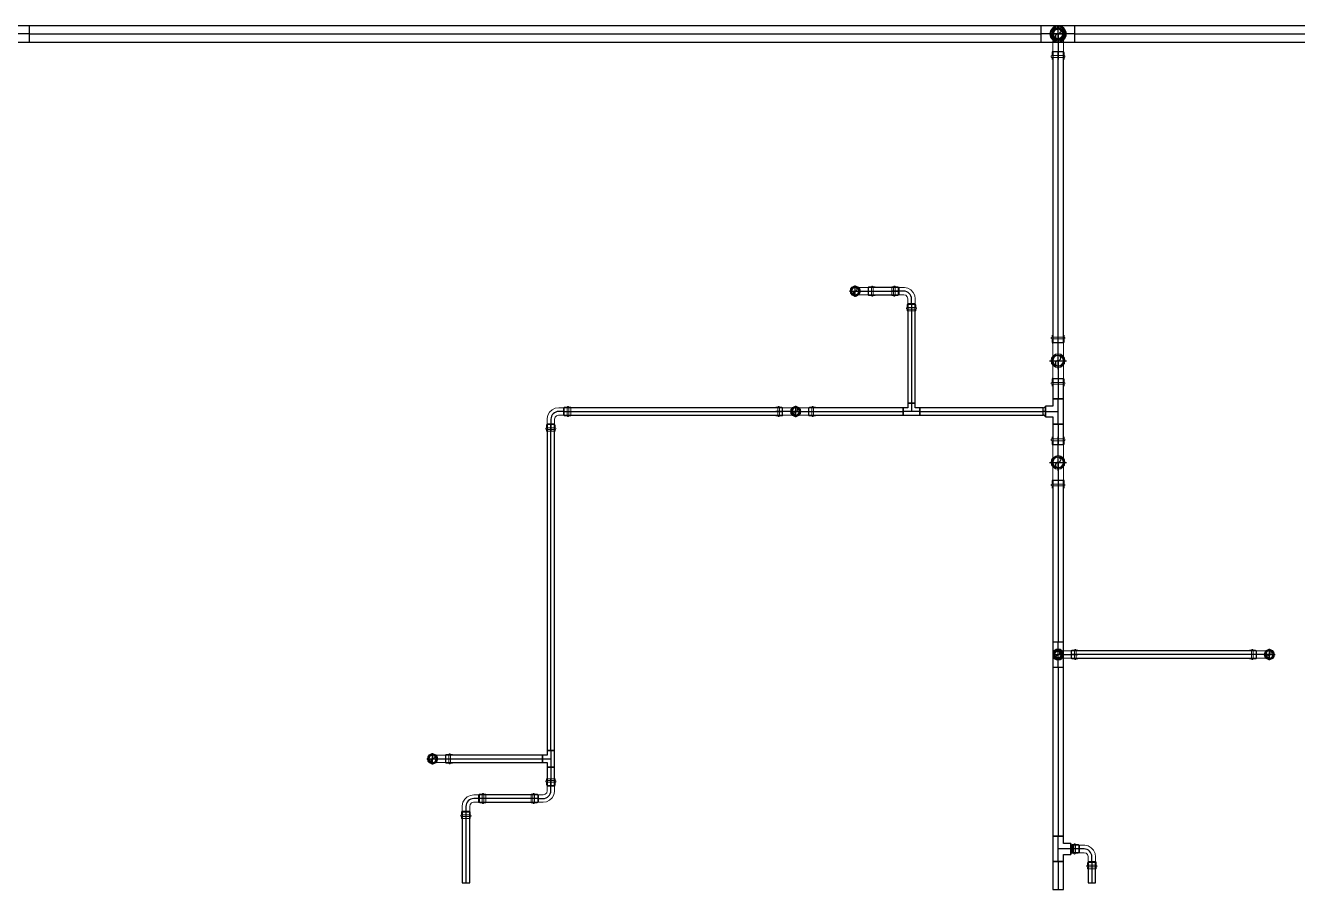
# Model space of a CAD drawing. Header units: inches. Extents: x -3325 to -59, y 5 to 733.
# Drawn here: x -2604.8 to -2379, y 120.2 to 273.5 of the extents above; entities that cross this region are included whole.
import ezdxf

# ---------------------------------------------------------------- set-up
doc = ezdxf.new("R2010")
doc.units = ezdxf.units.IN
doc.header["$MEASUREMENT"] = 0
doc.layers.add('P-PIPE', color=3, linetype='Continuous', lineweight=9)
doc.layers.add('X - REF - FP', color=7, linetype='Continuous', true_color=0xb90000)

# ---------------------------------------------------------------- blocks, each defined once
blk = doc.blocks.new('Victaulic-VicPress316-Elbow 90-45deg Style P568_P571 - Standard-V1-FIFTH LEVEL')
at = {"layer": 'P-PIPE'}
for p, q in [((-2324.23, 162.63), (-2324.69, 162.63)), ((-2323.6, 162.63), (-2323.94, 162.63)), ((-2327.12, 161.86), (-2327.12, 161.86)), ((-2327.12, 161.86), (-2325.73, 161.86)), ((-2324.79, 162.52), (-2325.73, 162.52)), ((-2325.73, 161.86), (-2324.79, 161.86)), ((-2325.73, 161.21), (-2324.79, 161.21)), ((-2323.6, 162.52), (-2324.9, 162.52)), ((-2324.9, 161.86), (-2324.9, 161.86)), ((-2324.9, 161.86), (-2324.9, 161.86)), ((-2324.9, 161.21), (-2323.6, 161.21)), ((-2324.79, 162.52), (-2324.79, 161.86)), ((-2324.79, 161.86), (-2324.79, 162.52)), ((-2324.79, 161.86), (-2324.79, 161.21)), ((-2324.79, 161.21), (-2324.79, 161.86)), ((-2324.69, 161.1), (-2324.23, 161.1)), ((-2324.23, 161.86), (-2324.23, 161.86)), ((-2324.23, 161.86), (-2324.23, 161.86)), ((-2323.94, 161.86), (-2323.94, 161.86)), ((-2323.94, 161.86), (-2323.94, 161.86)), ((-2323.94, 161.1), (-2323.6, 161.1)), ((-2323.6, 161.86), (-2323.6, 161.86)), ((-2323.6, 161.86), (-2323.6, 161.86)), ((-2323.6, 161.86), (-2323.6, 161.86)), ((-2323.6, 161.86), (-2323.6, 161.86))]:
    blk.add_line(p, q, dxfattribs=at)
at = {"layer": 'P-PIPE', "flags": 128}
for points in [[(-2326.21, 161.86), (-2326.31, 162.26), (-2326.56, 162.58), (-2326.93, 162.76), (-2327.34, 162.75), (-2327.71, 162.56), (-2327.96, 162.24), (-2328.04, 161.86)], [(-2326.36, 161.86), (-2326.45, 162.23), (-2326.7, 162.51), (-2327.06, 162.63), (-2327.43, 162.57), (-2327.73, 162.34), (-2327.88, 162), (-2327.89, 161.86)], [(-2324.9, 162.52), (-2324.71, 162.63), (-2324.69, 162.63)], [(-2324.23, 162.63), (-2324.17, 162.75), (-2324.03, 162.76), (-2323.94, 162.65), (-2323.94, 162.63)], [(-2324.23, 162.63), (-2324.23, 162.54), (-2324.23, 162.29), (-2324.23, 161.93), (-2324.23, 161.86)], [(-2324.23, 161.86), (-2324.23, 162.23), (-2324.23, 162.51), (-2324.23, 162.63), (-2324.23, 162.63)], [(-2323.94, 162.63), (-2323.94, 162.54), (-2323.94, 162.29), (-2323.94, 161.93), (-2323.94, 161.86)], [(-2323.94, 161.86), (-2323.94, 162.23), (-2323.94, 162.51), (-2323.94, 162.63), (-2323.94, 162.63)], [(-2328.04, 161.86), (-2327.94, 161.47), (-2327.69, 161.15), (-2327.32, 160.97), (-2326.91, 160.98), (-2326.54, 161.17), (-2326.29, 161.49), (-2326.21, 161.86)], [(-2327.89, 161.86), (-2327.8, 161.5), (-2327.55, 161.22), (-2327.19, 161.1), (-2326.82, 161.16), (-2326.52, 161.39), (-2326.37, 161.73), (-2326.36, 161.86)], [(-2325.73, 162.52), (-2326.23, 162.52), (-2326.66, 162.52), (-2326.97, 162.52), (-2327.12, 162.52), (-2327.12, 162.52)], [(-2327.12, 161.21), (-2327.03, 161.21), (-2326.77, 161.21), (-2326.36, 161.21), (-2325.88, 161.21), (-2325.73, 161.21)], [(-2324.69, 161.1), (-2324.89, 161.19), (-2324.9, 161.21)], [(-2324.23, 161.1), (-2324.23, 161.19), (-2324.23, 161.44), (-2324.23, 161.8), (-2324.23, 161.86)], [(-2324.23, 161.86), (-2324.23, 161.5), (-2324.23, 161.22), (-2324.23, 161.1), (-2324.23, 161.1)], [(-2323.94, 161.1), (-2324.01, 160.98), (-2324.15, 160.97), (-2324.23, 161.08), (-2324.23, 161.1)], [(-2323.94, 161.1), (-2323.94, 161.19), (-2323.94, 161.44), (-2323.94, 161.8), (-2323.94, 161.86)], [(-2323.94, 161.86), (-2323.94, 161.5), (-2323.94, 161.22), (-2323.94, 161.1), (-2323.94, 161.1)]]:
    blk.add_lwpolyline(points, dxfattribs=at)
at = {"layer": 'P-PIPE'}
for radius, start, end in [(0.767, 0, 180), (0.767, 0, 180), (0.767, 0, 180), (0.767, 180, 360), (0.767, 180, 0), (0.767, 180, 0), (0.657, 360, 180), (0.657, 0, 180), (0.657, 90, 180), (0.658, 180, 0), (0.658, 180, 0), (0.657, 180, 270), (0.658, 0, 90), (0.658, 270, 0)]:
    blk.add_arc((-2327.12, 161.86), radius, start, end, dxfattribs=at)
blk = doc.blocks.new('Victaulic-VicPress316-Elbow 90-45deg Style P568_P571 - Standard-V11-FIFTH LEVEL')
at = {"layer": 'P-PIPE'}
for p, q in [((-3077.06, 595.55), (-3077.06, 595.17)), ((-3077.06, 594.85), (-3077.06, 594.29)), ((-3076.95, 595.55), (-3076.95, 594.07)), ((-3076.95, 594.18), (-3076.95, 593.02)), ((-3076, 594.18), (-3076.95, 594.18)), ((-3076.95, 594.18), (-3076, 594.18)), ((-3076, 595.55), (-3076, 595.55)), ((-3076, 595.55), (-3076, 595.55)), ((-3076, 595.55), (-3076, 595.55)), ((-3076, 595.55), (-3076, 595.55)), ((-3076, 595.17), (-3076, 595.17)), ((-3076, 595.17), (-3076, 595.17)), ((-3076, 594.85), (-3076, 594.85)), ((-3076, 594.85), (-3076, 594.85)), ((-3075.05, 594.18), (-3076, 594.18)), ((-3076, 594.18), (-3075.05, 594.18)), ((-3076, 593.02), (-3076, 594.18)), ((-3076, 594.07), (-3076, 594.07)), ((-3076, 594.07), (-3076, 594.07)), ((-3075.05, 594.07), (-3075.05, 595.55)), ((-3075.05, 593.02), (-3075.05, 594.18)), ((-3074.94, 595.17), (-3074.94, 595.55)), ((-3074.94, 594.29), (-3074.94, 594.85)), ((-3076, 591), (-3076, 593.02)), ((-3076, 591), (-3076, 591))]:
    blk.add_line(p, q, dxfattribs=at)
at = {"layer": 'P-PIPE', "flags": 128}
for points in [[(-3077.06, 594.85), (-3077.2, 594.92), (-3077.21, 595.08), (-3077.09, 595.17), (-3077.06, 595.17)], [(-3077.06, 595.17), (-3076.97, 595.17), (-3076.71, 595.17), (-3076.32, 595.17), (-3076, 595.17)], [(-3076, 595.17), (-3076.44, 595.17), (-3076.79, 595.17), (-3077.01, 595.17), (-3077.06, 595.17)], [(-3077.06, 594.85), (-3076.97, 594.85), (-3076.71, 594.85), (-3076.32, 594.85), (-3076, 594.85)], [(-3076, 594.85), (-3076.44, 594.85), (-3076.79, 594.85), (-3077.01, 594.85), (-3077.06, 594.85)], [(-3076.95, 594.07), (-3077.06, 594.26), (-3077.06, 594.29)], [(-3074.94, 595.17), (-3075.04, 595.17), (-3075.3, 595.17), (-3075.68, 595.17), (-3076, 595.17)], [(-3076, 595.17), (-3075.57, 595.17), (-3075.21, 595.17), (-3074.99, 595.17), (-3074.94, 595.17)], [(-3074.94, 594.85), (-3075.04, 594.85), (-3075.3, 594.85), (-3075.68, 594.85), (-3076, 594.85)], [(-3076, 594.85), (-3075.57, 594.85), (-3075.21, 594.85), (-3074.99, 594.85), (-3074.94, 594.85)], [(-3074.94, 594.29), (-3075.03, 594.09), (-3075.05, 594.07)], [(-3074.94, 595.17), (-3074.81, 595.1), (-3074.79, 594.94), (-3074.92, 594.85), (-3074.94, 594.85)], [(-3076, 592.22), (-3076.47, 592.13), (-3076.87, 591.87), (-3077.13, 591.47), (-3077.23, 591.01), (-3077.14, 590.54), (-3076.87, 590.14), (-3076.48, 589.87), (-3076.02, 589.78), (-3076, 589.78)], [(-3076.95, 591), (-3076.95, 591.09), (-3076.95, 591.36), (-3076.95, 591.79), (-3076.95, 592.32), (-3076.95, 592.92), (-3076.95, 593.02)], [(-3076.95, 591), (-3076.86, 591.41), (-3076.6, 591.74), (-3076.23, 591.92), (-3076, 591.95)], [(-3076, 589.78), (-3075.54, 589.87), (-3075.14, 590.13), (-3074.87, 590.53), (-3074.78, 590.99), (-3074.87, 591.46), (-3075.13, 591.86), (-3075.53, 592.13), (-3075.99, 592.22), (-3076, 592.22)], [(-3076, 591.95), (-3075.59, 591.86), (-3075.27, 591.6), (-3075.08, 591.22), (-3075.05, 591)], [(-3075.05, 593.02), (-3075.05, 592.41), (-3075.05, 591.86), (-3075.05, 591.42), (-3075.05, 591.12), (-3075.05, 591), (-3075.05, 591)], [(-3076, 590.05), (-3076.41, 590.14), (-3076.74, 590.4), (-3076.93, 590.78), (-3076.95, 591)], [(-3075.05, 591), (-3075.15, 590.59), (-3075.4, 590.26), (-3075.78, 590.08), (-3076, 590.05)]]:
    blk.add_lwpolyline(points, dxfattribs=at)
at = {"layer": 'P-PIPE'}
for radius, start, end in [(1.06, 90, 270), (1.06, 90, 270), (1.06, 90, 270), (0.95, 90, 270), (0.95, 90, 270), (0.95, 90, 180), (1.06, 270, 90), (1.06, 270, 90), (1.06, 270, 90), (0.95, 270, 90), (0.95, 270, 90), (0.95, 0, 90), (0.95, 180, 270), (0.95, 270, 0)]:
    blk.add_arc((-3076, 591), radius, start, end, dxfattribs=at)
blk = doc.blocks.new('Transition - Generic - Plumbing-CW-1126388-FIFTH LEVEL')
at = {"layer": 'P-PIPE'}
for radius, start, end in [(1.31, 0, 180), (1.31, 180, 0), (0.812, 0, 180), (0.813, 180, 0)]:
    blk.add_arc((-2607, 272), radius, start, end, dxfattribs=at)
blk = doc.blocks.new('Victaulic-VicPress316-Elbow 90-45deg Style P568_P571 - Standard-523083-FIFTH LEVEL')
at = {"layer": 'P-PIPE'}
for p, q in [((-0.77, 3.52), (-0.77, 3.18)), ((0.77, 3.52), (-0.77, 3.52)), ((-0.77, 3.52), (0.77, 3.52)), ((-0.77, 3.18), (0.77, 3.18)), ((0.77, 3.18), (-0.77, 3.18)), ((-0.77, 2.89), (-0.77, 2.44)), ((-0.77, 2.89), (0.77, 2.89)), ((0.77, 2.89), (-0.77, 2.89)), ((-0.66, 3.52), (-0.66, 2.22)), ((-0.66, 3.52), (0.66, 3.52)), ((0.66, 3.52), (-0.66, 3.52)), ((-0.66, 2.33), (-0.66, 1.39)), ((0, 2.33), (-0.66, 2.33)), ((-0.66, 2.33), (0, 2.33)), ((0, 2.33), (0.66, 2.33)), ((0.66, 2.33), (0, 2.33)), ((0, 1.39), (0, 2.33)), ((0.66, 2.22), (0.66, 3.52)), ((0.66, 1.39), (0.66, 2.33)), ((0.77, 3.18), (0.77, 3.52)), ((0.77, 2.44), (0.77, 2.89)), ((-3.18, 0.77), (-3.52, 0.77)), ((-3.52, 0.77), (-3.52, -0.77)), ((-3.52, -0.77), (-3.52, 0.77)), ((-2.22, 0.66), (-3.52, 0.66)), ((-3.52, -0.66), (-3.52, 0.66)), ((-3.52, 0.66), (-3.52, -0.66)), ((-3.18, -0.77), (-3.18, 0.77)), ((-3.18, 0.77), (-3.18, -0.77)), ((-2.44, 0.77), (-2.89, 0.77)), ((-2.89, -0.77), (-2.89, 0.77)), ((-2.89, 0.77), (-2.89, -0.77)), ((-1.39, 0.66), (-2.33, 0.66)), ((-2.33, 0), (-2.33, 0.66)), ((-2.33, 0.66), (-2.33, 0)), ((-2.22, -0.66), (-2.22, 0.66)), ((-2.22, 0.66), (-2.22, -0.66)), ((-0.66, 2.22), (0.66, 2.22)), ((0.66, 2.22), (-0.66, 2.22)), ((-3.52, -0.66), (-2.22, -0.66)), ((-3.52, -0.77), (-3.18, -0.77)), ((-2.89, -0.77), (-2.44, -0.77)), ((-2.33, 0), (-2.33, -0.66)), ((-2.33, -0.66), (-2.33, 0)), ((-1.39, 0), (-2.33, 0)), ((-2.33, -0.66), (-1.39, -0.66))]:
    blk.add_line(p, q, dxfattribs=at)
at = {"layer": 'P-PIPE', "flags": 128}
for points in [[(-0.77, 2.89), (-0.89, 2.96), (-0.9, 3.1), (-0.79, 3.18), (-0.77, 3.18)], [(0.77, 3.18), (0.67, 3.18), (0.42, 3.18), (0.07, 3.18), (-0.3, 3.18), (-0.6, 3.18), (-0.75, 3.18), (-0.77, 3.18)], [(-0.77, 3.18), (-0.67, 3.18), (-0.42, 3.18), (-0.07, 3.18), (0.3, 3.18), (0.6, 3.18), (0.75, 3.18), (0.77, 3.18)], [(-0.77, 2.89), (-0.67, 2.89), (-0.42, 2.89), (-0.07, 2.89), (0.3, 2.89), (0.6, 2.89), (0.75, 2.89), (0.77, 2.89)], [(0.77, 2.89), (0.67, 2.89), (0.42, 2.89), (0.07, 2.89), (-0.3, 2.89), (-0.6, 2.89), (-0.75, 2.89), (-0.77, 2.89)], [(-0.66, 2.22), (-0.77, 2.41), (-0.77, 2.44)], [(0.77, 2.44), (0.68, 2.24), (0.66, 2.22)], [(0.77, 3.18), (0.89, 3.11), (0.9, 2.98), (0.79, 2.89), (0.77, 2.89)], [(-3.18, 0.77), (-3.11, 0.89), (-2.98, 0.9), (-2.89, 0.79), (-2.89, 0.77)], [(-3.18, 0.77), (-3.18, 0.67), (-3.18, 0.42), (-3.18, 0.07), (-3.18, -0.3), (-3.18, -0.6), (-3.18, -0.75), (-3.18, -0.77)], [(-3.18, -0.77), (-3.18, -0.67), (-3.18, -0.42), (-3.18, -0.07), (-3.18, 0.3), (-3.18, 0.6), (-3.18, 0.75), (-3.18, 0.77)], [(-2.89, -0.77), (-2.89, -0.67), (-2.89, -0.42), (-2.89, -0.07), (-2.89, 0.3), (-2.89, 0.6), (-2.89, 0.75), (-2.89, 0.77)], [(-2.89, 0.77), (-2.89, 0.67), (-2.89, 0.42), (-2.89, 0.07), (-2.89, -0.3), (-2.89, -0.6), (-2.89, -0.75), (-2.89, -0.77)], [(-2.44, 0.77), (-2.24, 0.68), (-2.22, 0.66)], [(-0.66, 1.39), (-0.75, 1.04), (-1, 0.77), (-1.35, 0.66), (-1.39, 0.66)], [(-1.39, -0.66), (-0.78, -0.56), (-0.23, -0.29), (0.22, 0.13), (0.53, 0.67), (0.65, 1.27), (0.66, 1.39)], [(-2.89, -0.77), (-2.96, -0.89), (-3.1, -0.9), (-3.18, -0.79), (-3.18, -0.77)], [(-2.22, -0.66), (-2.41, -0.77), (-2.44, -0.77)]]:
    blk.add_lwpolyline(points, dxfattribs=at)
at = {"layer": 'P-PIPE'}
blk.add_arc((-1.39, 1.39), 1.39, 270, 0, dxfattribs=at)
blk = doc.blocks.new('Transition - Generic - Plumbing-CW-1022941-FIFTH LEVEL')
at = {"layer": 'P-PIPE'}
for radius, start, end in [(0.812, 0, 180), (0.812, 180, 0), (0.562, 360, 180), (0.563, 180, 0)]:
    blk.add_arc((-3323.92, 470.33), radius, start, end, dxfattribs=at)

msp = doc.modelspace()

# ---------------------------------------------------------------- linework, layer by layer
at = {"layer": 'X - REF - FP'}
for p, q in [((-2604.01, 273.44), (-2609.99, 273.44)), ((-2424.51, 273.44), (-2604.01, 273.44)), ((-2604.01, 270.56), (-2604.01, 273.44)), ((-2418.52, 273.44), (-2424.51, 273.44)), ((-2424.51, 270.56), (-2424.51, 273.44)), ((-2421.51, 270.5), (-2421.51, 273.5)), ((-2292.62, 273.44), (-2418.52, 273.44)), ((-2418.52, 270.56), (-2418.52, 273.44)), ((-2604.01, 272), (-2609.99, 272)), ((-2604.01, 272), (-2424.51, 272)), ((-2604.01, 272), (-2424.51, 272)), ((-2418.52, 272), (-2424.51, 272)), ((-2423.01, 272), (-2420.01, 272)), ((-2421.51, 272), (-2421.51, 269.98)), ((-2418.52, 272), (-2292.62, 272)), ((-2418.52, 272), (-2292.62, 272)), ((-2609.99, 270.56), (-2604.01, 270.56)), ((-2604.01, 270.56), (-2424.51, 270.56)), ((-2424.51, 270.56), (-2418.52, 270.56)), ((-2422.46, 268.82), (-2422.46, 217.19)), ((-2420.56, 268.82), (-2422.46, 268.82)), ((-2421.51, 269.98), (-2421.51, 268.82)), ((-2421.51, 269.98), (-2421.51, 267.45)), ((-2421.51, 217.19), (-2421.51, 268.82)), ((-2421.51, 217.19), (-2421.51, 268.82)), ((-2420.56, 217.19), (-2420.56, 268.82)), ((-2418.52, 270.56), (-2292.62, 270.56)), ((-2458.51, 226.36), (-2456.51, 226.36)), ((-2457.51, 225.36), (-2457.51, 227.36)), ((-2457.51, 226.36), (-2456.12, 226.36)), ((-2456.12, 226.36), (-2455.18, 226.36)), ((-2456.12, 226.36), (-2453.99, 226.36)), ((-2449.84, 227.02), (-2455.18, 227.02)), ((-2455.18, 225.71), (-2455.18, 227.02)), ((-2455.18, 226.36), (-2449.84, 226.36)), ((-2455.18, 226.36), (-2449.84, 226.36)), ((-2448.91, 226.36), (-2451.03, 226.36)), ((-2449.84, 225.71), (-2449.84, 227.02)), ((-2448.91, 226.36), (-2449.84, 226.36)), ((-2455.18, 225.71), (-2449.84, 225.71)), ((-2448.17, 224.03), (-2448.17, 206.49)), ((-2448.17, 224.03), (-2446.86, 224.03)), ((-2447.51, 224.03), (-2447.51, 224.97)), ((-2447.51, 224.03), (-2447.51, 206.49)), ((-2447.51, 224.03), (-2447.51, 206.49)), ((-2446.86, 206.49), (-2446.86, 224.03)), ((-2420.56, 217.19), (-2422.46, 217.19)), ((-2421.51, 216.03), (-2421.51, 218.56)), ((-2421.51, 216.03), (-2421.51, 217.19)), ((-2421.51, 214.01), (-2421.51, 216.03)), ((-2421.51, 212.51), (-2421.51, 215.51)), ((-2423.01, 214.01), (-2420.01, 214.01)), ((-2421.51, 214.01), (-2421.51, 212)), ((-2422.46, 210.83), (-2422.46, 207.24)), ((-2422.46, 210.83), (-2420.56, 210.83)), ((-2421.51, 212), (-2421.51, 210.83)), ((-2421.51, 212), (-2421.51, 209.46)), ((-2421.51, 210.83), (-2421.51, 207.24)), ((-2421.51, 210.83), (-2421.51, 207.24)), ((-2420.56, 207.24), (-2420.56, 210.83)), ((-2470.4, 205.66), (-2509.18, 205.66)), ((-2509.18, 204.34), (-2509.18, 205.66)), ((-2470.4, 204.34), (-2470.4, 205.66)), ((-2468.07, 204), (-2468.07, 206)), ((-2449.01, 205.66), (-2465.74, 205.66)), ((-2465.74, 204.34), (-2465.74, 205.66)), ((-2448.17, 205.66), (-2449.01, 205.66)), ((-2449.01, 205.66), (-2449.01, 204.34)), ((-2449.01, 204.34), (-2449.01, 205.66)), ((-2449.01, 204.34), (-2449.01, 205.66)), ((-2448.17, 206.49), (-2446.86, 206.49)), ((-2448.17, 206.49), (-2448.17, 205.66)), ((-2446.86, 206.49), (-2448.17, 206.49)), ((-2448.17, 206.49), (-2446.86, 206.49)), ((-2447.51, 206.49), (-2447.51, 205)), ((-2446.86, 205.66), (-2446.86, 206.49)), ((-2446.02, 205.66), (-2446.86, 205.66)), ((-2424.17, 205.66), (-2446.02, 205.66)), ((-2446.02, 204.34), (-2446.02, 205.66)), ((-2446.02, 205.66), (-2446.02, 204.34)), ((-2446.02, 204.34), (-2446.02, 205.66)), ((-2423.76, 205.81), (-2424.17, 205.56)), ((-2424.17, 204.34), (-2424.17, 205.66)), ((-2422.47, 205.95), (-2423.76, 205.95)), ((-2423.76, 204.05), (-2423.76, 205.95)), ((-2423.76, 205.95), (-2423.76, 204.05)), ((-2422.47, 207.24), (-2422.47, 205.95)), ((-2422.47, 207.24), (-2420.56, 207.24)), ((-2420.56, 207.24), (-2422.47, 207.24)), ((-2422.46, 207.24), (-2420.56, 207.24)), ((-2421.51, 202.75), (-2421.51, 207.24)), ((-2420.56, 202.75), (-2420.56, 207.24)), ((-2511.51, 203.61), (-2511.51, 202.67)), ((-2511.51, 203.61), (-2511.51, 201.48)), ((-2509.18, 205), (-2510.12, 205)), ((-2509.18, 205), (-2470.4, 205)), ((-2509.18, 205), (-2470.4, 205)), ((-2509.18, 204.34), (-2470.4, 204.34)), ((-2469.47, 205), (-2471.59, 205)), ((-2469.47, 205), (-2470.4, 205)), ((-2468.07, 205), (-2469.47, 205)), ((-2469.07, 205), (-2467.07, 205)), ((-2468.07, 205), (-2466.68, 205)), ((-2466.68, 205), (-2465.74, 205)), ((-2466.68, 205), (-2464.55, 205)), ((-2465.74, 205), (-2449.01, 205)), ((-2465.74, 205), (-2449.01, 205)), ((-2465.74, 204.34), (-2449.01, 204.34)), ((-2446.02, 205), (-2449.01, 205)), ((-2449.01, 204.34), (-2446.02, 204.34)), ((-2446.02, 205), (-2424.17, 205)), ((-2446.02, 205), (-2424.17, 205)), ((-2446.02, 204.34), (-2424.17, 204.34)), ((-2423.76, 205), (-2424.17, 205)), ((-2424.17, 204.44), (-2423.76, 204.19)), ((-2423.76, 205), (-2421.51, 205)), ((-2423.76, 204.05), (-2422.47, 204.05)), ((-2422.47, 204.05), (-2422.47, 202.75)), ((-2512.17, 202.67), (-2512.17, 144.86)), ((-2510.86, 202.67), (-2512.17, 202.67)), ((-2511.51, 144.86), (-2511.51, 202.67)), ((-2511.51, 144.86), (-2511.51, 202.67)), ((-2510.86, 144.86), (-2510.86, 202.67)), ((-2422.47, 202.75), (-2420.56, 202.75)), ((-2420.56, 202.75), (-2422.47, 202.75)), ((-2422.46, 202.75), (-2422.46, 199.14)), ((-2422.46, 202.75), (-2420.56, 202.75)), ((-2421.51, 202.75), (-2421.51, 199.14)), ((-2421.51, 202.75), (-2421.51, 199.14)), ((-2420.56, 199.14), (-2420.56, 202.75)), ((-2422.46, 199.14), (-2420.56, 199.14)), ((-2421.51, 197.97), (-2421.51, 200.51)), ((-2421.51, 197.97), (-2421.51, 199.14)), ((-2421.51, 195.96), (-2421.51, 197.97)), ((-2421.51, 194.46), (-2421.51, 197.46)), ((-2423.01, 195.96), (-2420.01, 195.96)), ((-2421.51, 195.96), (-2421.51, 193.94)), ((-2422.46, 192.78), (-2422.46, 164.11)), ((-2422.46, 192.78), (-2420.56, 192.78)), ((-2421.51, 193.94), (-2421.51, 192.78)), ((-2421.51, 193.94), (-2421.51, 191.41)), ((-2421.51, 192.78), (-2421.51, 164.11)), ((-2421.51, 192.78), (-2421.51, 164.11)), ((-2420.56, 164.11), (-2420.56, 192.78)), ((-2422.47, 164.11), (-2422.47, 159.62)), ((-2422.46, 164.11), (-2420.56, 164.11)), ((-2421.51, 159.62), (-2421.51, 164.11)), ((-2421.51, 160.86), (-2421.51, 162.86)), ((-2420.56, 159.62), (-2420.56, 164.11)), ((-2384.01, 160.86), (-2384.01, 162.86)), ((-2422.51, 161.86), (-2420.51, 161.86)), ((-2421.51, 161.86), (-2420.12, 161.86)), ((-2420.12, 161.86), (-2419.18, 161.86)), ((-2420.12, 161.86), (-2417.99, 161.86)), ((-2386.34, 162.52), (-2419.18, 162.52)), ((-2419.18, 162.52), (-2419.18, 161.21)), ((-2386.34, 161.86), (-2419.18, 161.86)), ((-2386.34, 161.86), (-2419.18, 161.86)), ((-2419.18, 161.21), (-2386.34, 161.21)), ((-2385.41, 161.86), (-2387.53, 161.86)), ((-2386.34, 162.52), (-2386.34, 161.21)), ((-2385.41, 161.86), (-2386.34, 161.86)), ((-2384.01, 161.86), (-2385.41, 161.86)), ((-2385.01, 161.86), (-2383.01, 161.86)), ((-2422.46, 159.62), (-2422.46, 129.61)), ((-2422.46, 159.62), (-2420.56, 159.62)), ((-2421.51, 159.62), (-2421.51, 129.61)), ((-2421.51, 159.62), (-2421.51, 129.61)), ((-2420.56, 129.61), (-2420.56, 159.62)), ((-2510.86, 144.86), (-2512.17, 144.86)), ((-2512.17, 144.86), (-2512.17, 144.02)), ((-2512.17, 144.86), (-2510.86, 144.86)), ((-2510.86, 144.86), (-2512.17, 144.86)), ((-2511.51, 144.86), (-2511.51, 141.87)), ((-2510.86, 141.87), (-2510.86, 144.86)), ((-2533.51, 143.36), (-2531.51, 143.36)), ((-2532.51, 142.36), (-2532.51, 144.36)), ((-2532.51, 143.36), (-2531.12, 143.36)), ((-2531.12, 143.36), (-2530.18, 143.36)), ((-2531.12, 143.36), (-2528.99, 143.36)), ((-2513.01, 144.02), (-2530.18, 144.02)), ((-2530.18, 142.71), (-2530.18, 144.02)), ((-2530.18, 143.36), (-2513.01, 143.36)), ((-2530.18, 143.36), (-2513.01, 143.36)), ((-2530.18, 142.71), (-2513.01, 142.71)), ((-2513.01, 142.71), (-2513.01, 144.02)), ((-2512.17, 144.02), (-2513.01, 144.02)), ((-2513.01, 144.02), (-2513.01, 142.71)), ((-2513.01, 142.71), (-2513.01, 144.02)), ((-2513.01, 143.36), (-2511.51, 143.36)), ((-2513.01, 142.71), (-2512.17, 142.71)), ((-2512.17, 142.71), (-2512.17, 141.87)), ((-2512.17, 141.87), (-2510.86, 141.87)), ((-2510.86, 141.87), (-2512.17, 141.87)), ((-2512.17, 141.87), (-2512.17, 138.64)), ((-2512.17, 141.87), (-2510.86, 141.87)), ((-2511.51, 141.87), (-2511.51, 138.64)), ((-2511.51, 141.87), (-2511.51, 138.64)), ((-2510.86, 138.64), (-2510.86, 141.87)), ((-2512.17, 138.64), (-2510.86, 138.64)), ((-2511.51, 137.7), (-2511.51, 139.83)), ((-2511.51, 137.7), (-2511.51, 138.64)), ((-2524.25, 136.31), (-2525.19, 136.31)), ((-2513.84, 136.96), (-2524.25, 136.96)), ((-2524.25, 136.96), (-2524.25, 135.65)), ((-2513.84, 136.31), (-2524.25, 136.31)), ((-2513.84, 136.31), (-2524.25, 136.31)), ((-2524.25, 135.65), (-2513.84, 135.65)), ((-2513.84, 136.96), (-2513.84, 135.65)), ((-2513.84, 136.31), (-2512.91, 136.31)), ((-2527.24, 133.98), (-2527.24, 121.36)), ((-2527.24, 133.98), (-2525.92, 133.98)), ((-2526.58, 134.91), (-2526.58, 133.98)), ((-2526.58, 134.91), (-2526.58, 132.79)), ((-2526.58, 133.98), (-2526.58, 121.36)), ((-2526.58, 133.98), (-2526.58, 121.36)), ((-2525.92, 121.36), (-2525.92, 133.98)), ((-2422.47, 129.61), (-2422.47, 125.12)), ((-2420.56, 129.61), (-2422.47, 129.61)), ((-2422.47, 129.61), (-2420.56, 129.61)), ((-2422.46, 129.61), (-2420.56, 129.61)), ((-2421.51, 125.12), (-2421.51, 129.61)), ((-2420.56, 128.32), (-2420.56, 129.61)), ((-2419.27, 127.36), (-2421.51, 127.36)), ((-2419.27, 128.32), (-2420.56, 128.32)), ((-2420.56, 125.12), (-2420.56, 126.41)), ((-2420.56, 126.41), (-2419.27, 126.41)), ((-2419.27, 126.41), (-2419.27, 128.32)), ((-2419.27, 128.32), (-2419.27, 126.41)), ((-2418.86, 127.93), (-2419.27, 128.18)), ((-2419.27, 127.36), (-2418.86, 127.36)), ((-2419.27, 126.55), (-2418.86, 126.8)), ((-2416.91, 127.36), (-2419.03, 127.36)), ((-2417.84, 128.02), (-2418.86, 128.02)), ((-2418.86, 128.02), (-2418.86, 126.71)), ((-2417.84, 127.36), (-2418.86, 127.36)), ((-2417.84, 127.36), (-2418.86, 127.36)), ((-2418.86, 126.71), (-2417.84, 126.71)), ((-2417.84, 128.02), (-2417.84, 126.71)), ((-2416.91, 127.36), (-2417.84, 127.36)), ((-2420.56, 125.12), (-2422.47, 125.12)), ((-2422.47, 125.12), (-2420.56, 125.12)), ((-2422.46, 125.12), (-2422.46, 120.16)), ((-2422.46, 125.12), (-2420.56, 125.12)), ((-2421.51, 125.12), (-2421.51, 120.16)), ((-2421.51, 125.12), (-2421.51, 120.16)), ((-2420.56, 120.16), (-2420.56, 125.12)), ((-2416.17, 125.03), (-2416.17, 121.36)), ((-2416.17, 125.03), (-2414.86, 125.03)), ((-2415.51, 125.03), (-2415.51, 125.97)), ((-2415.51, 125.03), (-2415.51, 121.36)), ((-2415.51, 125.03), (-2415.51, 121.36)), ((-2414.86, 121.36), (-2414.86, 125.03)), ((-2527.24, 121.36), (-2525.92, 121.36)), ((-2422.46, 120.16), (-2420.56, 120.16)), ((-2416.17, 121.36), (-2414.86, 121.36))]:
    msp.add_line(p, q, dxfattribs=at)
for centre, radius, start, end in [((-2421.51, 272), 1.44, 0, 180), ((-2421.51, 272), 1.44, 180, 0), ((-2421.51, 272), 0.95, 0, 180), ((-2421.51, 272), 0.95, 180, 0), ((-2421.51, 271.52), 0.475, 90, 270), ((-2421.51, 272.47), 0.475, 270, 90), ((-2457.51, 226.36), 0.657, 0, 180), ((-2457.51, 226.36), 0.657, 180, 0), ((-2457.51, 226.04), 0.329, 90, 270), ((-2457.51, 226.69), 0.329, 270, 90), ((-2448.91, 224.97), 1.39, 0, 90), ((-2421.51, 214.01), 0.95, 0, 180), ((-2421.51, 214.49), 0.475, 270, 90), ((-2421.51, 214.01), 0.95, 180, 0), ((-2421.51, 213.54), 0.475, 90, 270), ((-2468.07, 205), 0.658, 0, 180), ((-2468.07, 205.33), 0.329, 270, 90), ((-2510.12, 203.61), 1.39, 90, 180), ((-2468.07, 205), 0.657, 180, 0), ((-2468.07, 204.67), 0.329, 90, 270), ((-2421.51, 195.96), 0.95, 0, 180), ((-2421.51, 196.43), 0.475, 270, 90), ((-2421.51, 195.96), 0.95, 180, 0), ((-2421.51, 195.48), 0.475, 90, 270), ((-2421.51, 161.86), 0.951, 90, 270), ((-2421.51, 161.86), 0.951, 270, 90), ((-2421.51, 161.86), 0.657, 0, 180), ((-2421.51, 161.86), 0.657, 180, 0), ((-2421.51, 161.54), 0.329, 90, 270), ((-2421.51, 162.19), 0.329, 270, 90), ((-2384.01, 161.86), 0.657, 0, 180), ((-2384.01, 161.86), 0.657, 180, 0), ((-2384.01, 161.54), 0.329, 90, 270), ((-2384.01, 162.19), 0.329, 270, 90), ((-2532.51, 143.36), 0.657, 0, 180), ((-2532.51, 143.36), 0.657, 180, 0), ((-2532.51, 143.04), 0.329, 90, 270), ((-2532.51, 143.69), 0.329, 270, 90), ((-2525.19, 134.91), 1.39, 90, 180), ((-2512.91, 137.7), 1.39, 270, 0), ((-2416.91, 125.97), 1.39, 0, 90)]:
    msp.add_arc(centre, radius, start, end, dxfattribs=at)

# ---------------------------------------------------------------- block references
for name, p in [('Transition - Generic - Plumbing-CW-1126388-FIFTH LEVEL', (185.49, 0)), ('Victaulic-VicPress316-Elbow 90-45deg Style P568_P571 - Standard-V1-FIFTH LEVEL', (-130.39, 64.5)), ('Victaulic-VicPress316-Elbow 90-45deg Style P568_P571 - Standard-V11-FIFTH LEVEL', (654.49, -395.04)), ('Victaulic-VicPress316-Elbow 90-45deg Style P568_P571 - Standard-V1-FIFTH LEVEL', (-205.39, -18.5)), ('Victaulic-VicPress316-Elbow 90-45deg Style P568_P571 - Standard-523083-FIFTH LEVEL', (-2511.51, 136.31))]:
    msp.add_blockref(name, p, dxfattribs=at)
at = {"layer": 'X - REF - FP', "extrusion": (0, 0, -1), "rotation": 180}
for name, p in [('Victaulic-VicPress316-Elbow 90-45deg Style P568_P571 - Standard-V11-FIFTH LEVEL', (-654.49, 863)), ('Victaulic-VicPress316-Elbow 90-45deg Style P568_P571 - Standard-V1-FIFTH LEVEL', (140.95, 366.86)), ('Victaulic-VicPress316-Elbow 90-45deg Style P568_P571 - Standard-V11-FIFTH LEVEL', (-654.49, 786.96)), ('Victaulic-VicPress316-Elbow 90-45deg Style P568_P571 - Standard-V1-FIFTH LEVEL', (94.39, 323.73))]:
    msp.add_blockref(name, p, dxfattribs=at)
at = {"layer": 'X - REF - FP'}
for name, p, rotation in [('Victaulic-VicPress316-Elbow 90-45deg Style P568_P571 - Standard-523083-FIFTH LEVEL', (-2447.51, 226.36), 90), ('Victaulic-VicPress316-Elbow 90-45deg Style P568_P571 - Standard-V11-FIFTH LEVEL', (-5497.52, 805.01), 180), ('Victaulic-VicPress316-Elbow 90-45deg Style P568_P571 - Standard-523083-FIFTH LEVEL', (-2511.51, 205), 180), ('Victaulic-VicPress316-Elbow 90-45deg Style P568_P571 - Standard-V1-FIFTH LEVEL', (-4795.2, 366.86), 180), ('Transition - Generic - Plumbing-CW-1022941-FIFTH LEVEL', (-2891.85, -3162.06), 270), ('Victaulic-VicPress316-Elbow 90-45deg Style P568_P571 - Standard-V1-FIFTH LEVEL', (-4711.14, 323.73), 180), ('Victaulic-VicPress316-Elbow 90-45deg Style P568_P571 - Standard-523083-FIFTH LEVEL', (-2526.58, 136.31), 180), ('Victaulic-VicPress316-Elbow 90-45deg Style P568_P571 - Standard-523083-FIFTH LEVEL', (-2415.51, 127.36), 90)]:
    msp.add_blockref(name, p, dxfattribs=dict(at, rotation=rotation))
at = {"layer": 'X - REF - FP', "extrusion": (0, 0, -1)}
msp.add_blockref('Victaulic-VicPress316-Elbow 90-45deg Style P568_P571 - Standard-V11-FIFTH LEVEL', (5497.52, -376.99), dxfattribs=at)

doc.saveas('drawing.dxf')
